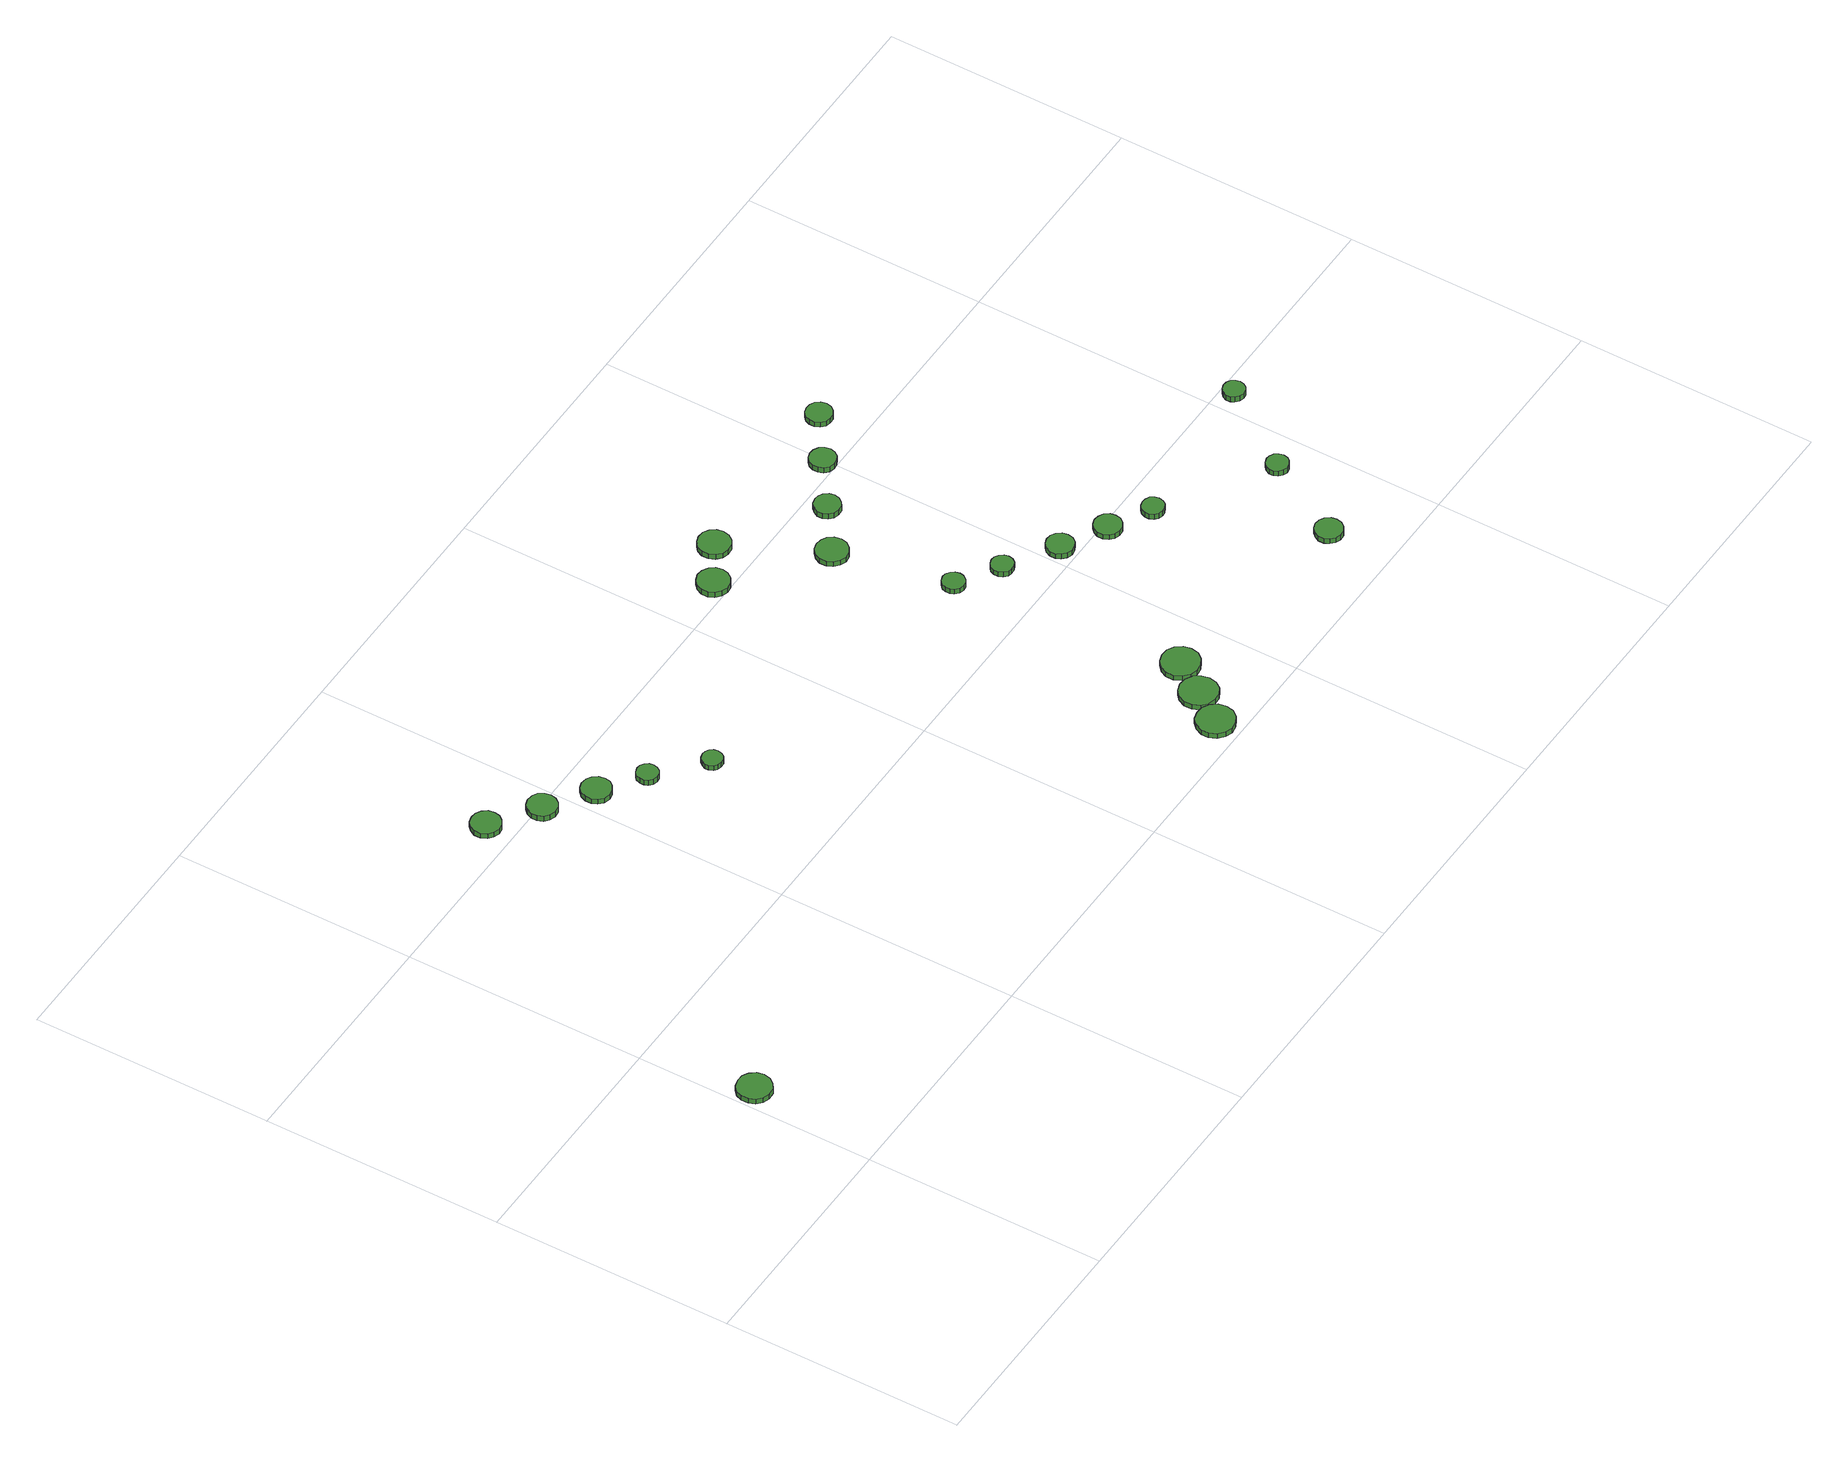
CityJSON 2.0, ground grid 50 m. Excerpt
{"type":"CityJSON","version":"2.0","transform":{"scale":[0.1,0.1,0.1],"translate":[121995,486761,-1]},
"CityObjects":{
"tree1":{"type":"SolitaryVegetationObject","attributes":{"function":"something"},"geometry":[{"type":"MultiSurface","lod":"1","boundaries":[[[0,1,2,3,4,5,6,7,8,9,10,11,12,13,14]],[[15,16,17,18,19,20,21,22,23,24,25,26,27,28,29]],[[0,29,28,1]],[[1,28,27,2]],[[2,27,26,3]],[[3,26,25,4]],[[4,25,24,5]],[[5,24,23,6]],[[6,23,22,7]],[[7,22,21,8]],[[8,21,20,9]],[[9,20,19,10]],[[10,19,18,11]],[[11,18,17,12]],[[12,17,16,13]],[[13,16,15,14]],[[14,15,29,0]]]}]},
"tree2":{"type":"SolitaryVegetationObject","attributes":{"function":"something"},"geometry":[{"type":"MultiSurface","lod":"1","boundaries":[[[30,31,32,33,34,35,36,37,38,39,40,41,42,43,44]],[[45,46,47,48,49,50,51,52,53,54,55,56,57,58,59]],[[30,59,58,31]],[[31,58,57,32]],[[32,57,56,33]],[[33,56,55,34]],[[34,55,54,35]],[[35,54,53,36]],[[36,53,52,37]],[[37,52,51,38]],[[38,51,50,39]],[[39,50,49,40]],[[40,49,48,41]],[[41,48,47,42]],[[42,47,46,43]],[[43,46,45,44]],[[44,45,59,30]]]}]},
"tree3":{"type":"SolitaryVegetationObject","attributes":{"function":"something"},"geometry":[{"type":"MultiSurface","lod":"1","boundaries":[[[60,61,62,63,64,65,66,67,68,69,70,71,72,73,74]],[[75,76,77,78,79,80,81,82,83,84,85,86,87,88,89]],[[60,89,88,61]],[[61,88,87,62]],[[62,87,86,63]],[[63,86,85,64]],[[64,85,84,65]],[[65,84,83,66]],[[66,83,82,67]],[[67,82,81,68]],[[68,81,80,69]],[[69,80,79,70]],[[70,79,78,71]],[[71,78,77,72]],[[72,77,76,73]],[[73,76,75,74]],[[74,75,89,60]]]}]},
"tree4":{"type":"SolitaryVegetationObject","attributes":{"function":"something"},"geometry":[{"type":"MultiSurface","lod":"1","boundaries":[[[90,91,92,93,94,95,96,97,98,99,100,101,102,103,104]],[[105,106,107,108,109,110,111,112,113,114,115,116,117,118,119]],[[90,119,118,91]],[[91,118,117,92]],[[92,117,116,93]],[[93,116,115,94]],[[94,115,114,95]],[[95,114,113,96]],[[96,113,112,97]],[[97,112,111,98]],[[98,111,110,99]],[[99,110,109,100]],[[100,109,108,101]],[[101,108,107,102]],[[102,107,106,103]],[[103,106,105,104]],[[104,105,119,90]]]}]},
"tree5":{"type":"SolitaryVegetationObject","attributes":{"function":"something"},"geometry":[{"type":"MultiSurface","lod":"1","boundaries":[[[120,121,122,123,124,125,126,127,128,129,130,131,132,133,134]],[[135,136,137,138,139,140,141,142,143,144,145,146,147,148,149]],[[120,149,148,121]],[[121,148,147,122]],[[122,147,146,123]],[[123,146,145,124]],[[124,145,144,125]],[[125,144,143,126]],[[126,143,142,127]],[[127,142,141,128]],[[128,141,140,129]],[[129,140,139,130]],[[130,139,138,131]],[[131,138,137,132]],[[132,137,136,133]],[[133,136,135,134]],[[134,135,149,120]]]}]},
"tree6":{"type":"SolitaryVegetationObject","attributes":{"function":"something"},"geometry":[{"type":"MultiSurface","lod":"1","boundaries":[[[150,151,152,153,154,155,156,157,158,159,160,161,162,163,164]],[[165,166,167,168,169,170,171,172,173,174,175,176,177,178,179]],[[150,179,178,151]],[[151,178,177,152]],[[152,177,176,153]],[[153,176,175,154]],[[154,175,174,155]],[[155,174,173,156]],[[156,173,172,157]],[[157,172,171,158]],[[158,171,170,159]],[[159,170,169,160]],[[160,169,168,161]],[[161,168,167,162]],[[162,167,166,163]],[[163,166,165,164]],[[164,165,179,150]]]}]},
"tree7":{"type":"SolitaryVegetationObject","attributes":{"function":"something"},"geometry":[{"type":"MultiSurface","lod":"1","boundaries":[[[180,181,182,183,184,185,186,187,188,189,190,191,192,193,194]],[[195,196,197,198,199,200,201,202,203,204,205,206,207,208,209]],[[180,209,208,181]],[[181,208,207,182]],[[182,207,206,183]],[[183,206,205,184]],[[184,205,204,185]],[[185,204,203,186]],[[186,203,202,187]],[[187,202,201,188]],[[188,201,200,189]],[[189,200,199,190]],[[190,199,198,191]],[[191,198,197,192]],[[192,197,196,193]],[[193,196,195,194]],[[194,195,209,180]]]}]},
"tree8":{"type":"SolitaryVegetationObject","attributes":{"function":"something"},"geometry":[{"type":"MultiSurface","lod":"1","boundaries":[[[210,211,212,213,214,215,216,217,218,219,220,221,222,223,224]],[[225,226,227,228,229,230,231,232,233,234,235,236,237,238,239]],[[210,239,238,211]],[[211,238,237,212]],[[212,237,236,213]],[[213,236,235,214]],[[214,235,234,215]],[[215,234,233,216]],[[216,233,232,217]],[[217,232,231,218]],[[218,231,230,219]],[[219,230,229,220]],[[220,229,228,221]],[[221,228,227,222]],[[222,227,226,223]],[[223,226,225,224]],[[224,225,239,210]]]}]},
"tree9":{"type":"SolitaryVegetationObject","attributes":{"function":"something"},"geometry":[{"type":"MultiSurface","lod":"1","boundaries":[[[240,241,242,243,244,245,246,247,248,249,250,251,252,253,254]],[[255,256,257,258,259,260,261,262,263,264,265,266,267,268,269]],[[240,269,268,241]],[[241,268,267,242]],[[242,267,266,243]],[[243,266,265,244]],[[244,265,264,245]],[[245,264,263,246]],[[246,263,262,247]],[[247,262,261,248]],[[248,261,260,249]],[[249,260,259,250]],[[250,259,258,251]],[[251,258,257,252]],[[252,257,256,253]],[[253,256,255,254]],[[254,255,269,240]]]}]},
"tree10":{"type":"SolitaryVegetationObject","attributes":{"function":"something"},"geometry":[{"type":"MultiSurface","lod":"1","boundaries":[[[270,271,272,273,274,275,276,277,278,279,280,281,282,283,284]],[[285,286,287,288,289,290,291,292,293,294,295,296,297,298,299]],[[270,299,298,271]],[[271,298,297,272]],[[272,297,296,273]],[[273,296,295,274]],[[274,295,294,275]],[[275,294,293,276]],[[276,293,292,277]],[[277,292,291,278]],[[278,291,290,279]],[[279,290,289,280]],[[280,289,288,281]],[[281,288,287,282]],[[282,287,286,283]],[[283,286,285,284]],[[284,285,299,270]]]}]},
"tree11":{"type":"SolitaryVegetationObject","attributes":{"function":"something"},"geometry":[{"type":"MultiSurface","lod":"1","boundaries":[[[300,301,302,303,304,305,306,307,308,309,310,311,312,313,314]],[[315,316,317,318,319,320,321,322,323,324,325,326,327,328,329]],[[300,329,328,301]],[[301,328,327,302]],[[302,327,326,303]],[[303,326,325,304]],[[304,325,324,305]],[[305,324,323,306]],[[306,323,322,307]],[[307,322,321,308]],[[308,321,320,309]],[[309,320,319,310]],[[310,319,318,311]],[[311,318,317,312]],[[312,317,316,313]],[[313,316,315,314]],[[314,315,329,300]]]}]},
"tree12":{"type":"SolitaryVegetationObject","attributes":{"function":"something"},"geometry":[{"type":"MultiSurface","lod":"1","boundaries":[[[330,331,332,333,334,335,336,337,338,339,340,341,342,343,344]],[[345,346,347,348,349,350,351,352,353,354,355,356,357,358,359]],[[330,359,358,331]],[[331,358,357,332]],[[332,357,356,333]],[[333,356,355,334]],[[334,355,354,335]],[[335,354,353,336]],[[336,353,352,337]],[[337,352,351,338]],[[338,351,350,339]],[[339,350,349,340]],[[340,349,348,341]],[[341,348,347,342]],[[342,347,346,343]],[[343,346,345,344]],[[344,345,359,330]]]}]},
"tree13":{"type":"SolitaryVegetationObject","attributes":{"function":"something"},"geometry":[{"type":"MultiSurface","lod":"1","boundaries":[[[360,361,362,363,364,365,366,367,368,369,370,371,372,373,374]],[[375,376,377,378,379,380,381,382,383,384,385,386,387,388,389]],[[360,389,388,361]],[[361,388,387,362]],[[362,387,386,363]],[[363,386,385,364]],[[364,385,384,365]],[[365,384,383,366]],[[366,383,382,367]],[[367,382,381,368]],[[368,381,380,369]],[[369,380,379,370]],[[370,379,378,371]],[[371,378,377,372]],[[372,377,376,373]],[[373,376,375,374]],[[374,375,389,360]]]}]},
"tree14":{"type":"SolitaryVegetationObject","attributes":{"function":"something"},"geometry":[{"type":"MultiSurface","lod":"1","boundaries":[[[390,391,392,393,394,395,396,397,398,399,400,401,402,403,404]],[[405,406,407,408,409,410,411,412,413,414,415,416,417,418,419]],[[390,419,418,391]],[[391,418,417,392]],[[392,417,416,393]],[[393,416,415,394]],[[394,415,414,395]],[[395,414,413,396]],[[396,413,412,397]],[[397,412,411,398]],[[398,411,410,399]],[[399,410,409,400]],[[400,409,408,401]],[[401,408,407,402]],[[402,407,406,403]],[[403,406,405,404]],[[404,405,419,390]]]}]},
"tree15":{"type":"SolitaryVegetationObject","attributes":{"function":"something"},"geometry":[{"type":"MultiSurface","lod":"1","boundaries":[[[420,421,422,423,424,425,426,427,428,429,430,431,432,433,434]],[[435,436,437,438,439,440,441,442,443,444,445,446,447,448,449]],[[420,449,448,421]],[[421,448,447,422]],[[422,447,446,423]],[[423,446,445,424]],[[424,445,444,425]],[[425,444,443,426]],[[426,443,442,427]],[[427,442,441,428]],[[428,441,440,429]],[[429,440,439,430]],[[430,439,438,431]],[[431,438,437,432]],[[432,437,436,433]],[[433,436,435,434]],[[434,435,449,420]]]}]},
"tree16":{"type":"SolitaryVegetationObject","attributes":{"function":"something"},"geometry":[{"type":"MultiSurface","lod":"1","boundaries":[[[450,451,452,453,454,455,456,457,458,459,460,461,462,463,464]],[[465,466,467,468,469,470,471,472,473,474,475,476,477,478,479]],[[450,479,478,451]],[[451,478,477,452]],[[452,477,476,453]],[[453,476,475,454]],[[454,475,474,455]],[[455,474,473,456]],[[456,473,472,457]],[[457,472,471,458]],[[458,471,470,459]],[[459,470,469,460]],[[460,469,468,461]],[[461,468,467,462]],[[462,467,466,463]],[[463,466,465,464]],[[464,465,479,450]]]}]},
"tree17":{"type":"SolitaryVegetationObject","attributes":{"function":"something"},"geometry":[{"type":"MultiSurface","lod":"1","boundaries":[[[480,481,482,483,484,485,486,487,488,489,490,491,492,493,494]],[[495,496,497,498,499,500,501,502,503,504,505,506,507,508,509]],[[480,509,508,481]],[[481,508,507,482]],[[482,507,506,483]],[[483,506,505,484]],[[484,505,504,485]],[[485,504,503,486]],[[486,503,502,487]],[[487,502,501,488]],[[488,501,500,489]],[[489,500,499,490]],[[490,499,498,491]],[[491,498,497,492]],[[492,497,496,493]],[[493,496,495,494]],[[494,495,509,480]]]}]},
"tree18":{"type":"SolitaryVegetationObject","attributes":{"function":"something"},"geometry":[{"type":"MultiSurface","lod":"1","boundaries":[[[510,511,512,513,514,515,516,517,518,519,520,521,522,523,524]],[[525,526,527,528,529,530,531,532,533,534,535,536,537,538,539]],[[510,539,538,511]],[[511,538,537,512]],[[512,537,536,513]],[[513,536,535,514]],[[514,535,534,515]],[[515,534,533,516]],[[516,533,532,517]],[[517,532,531,518]],[[518,531,530,519]],[[519,530,529,520]],[[520,529,528,521]],[[521,528,527,522]],[[522,527,526,523]],[[523,526,525,524]],[[524,525,539,510]]]}]},
"tree19":{"type":"SolitaryVegetationObject","attributes":{"function":"something"},"geometry":[{"type":"MultiSurface","lod":"1","boundaries":[[[540,541,542,543,544,545,546,547,548,549,550,551,552,553,554]],[[555,556,557,558,559,560,561,562,563,564,565,566,567,568,569]],[[540,569,568,541]],[[541,568,567,542]],[[542,567,566,543]],[[543,566,565,544]],[[544,565,564,545]],[[545,564,563,546]],[[546,563,562,547]],[[547,562,561,548]],[[548,561,560,549]],[[549,560,559,550]],[[550,559,558,551]],[[551,558,557,552]],[[552,557,556,553]],[[553,556,555,554]],[[554,555,569,540]]]}]},
"tree20":{"type":"SolitaryVegetationObject","attributes":{"function":"something"},"geometry":[{"type":"MultiSurface","lod":"1","boundaries":[[[570,571,572,573,574,575,576,577,578,579,580,581,582,583,584]],[[585,586,587,588,589,590,591,592,593,594,595,596,597,598,599]],[[570,599,598,571]],[[571,598,597,572]],[[572,597,596,573]],[[573,596,595,574]],[[574,595,594,575]],[[575,594,593,576]],[[576,593,592,577]],[[577,592,591,578]],[[578,591,590,579]],[[579,590,589,580]],[[580,589,588,581]],[[581,588,587,582]],[[582,587,586,583]],[[583,586,585,584]],[[584,585,599,570]]]}]},
"tree21":{"type":"SolitaryVegetationObject","attributes":{"function":"something"},"geometry":[{"type":"MultiSurface","lod":"1","boundaries":[[[600,601,602,603,604,605,606,607,608,609,610,611,612,613,614]],[[615,616,617,618,619,620,621,622,623,624,625,626,627,628,629]],[[600,629,628,601]],[[601,628,627,602]],[[602,627,626,603]],[[603,626,625,604]],[[604,625,624,605]],[[605,624,623,606]],[[606,623,622,607]],[[607,622,621,608]],[[608,621,620,609]],[[609,620,619,610]],[[610,619,618,611]],[[611,618,617,612]],[[612,617,616,613]],[[613,616,615,614]],[[614,615,629,600]]]}]},
"tree22":{"type":"SolitaryVegetationObject","attributes":{"function":"something"},"geometry":[{"type":"MultiSurface","lod":"1","boundaries":[[[630,631,632,633,634,635,636,637,638,639,640,641,642,643,644]],[[645,646,647,648,649,650,651,652,653,654,655,656,657,658,659]],[[630,659,658,631]],[[631,658,657,632]],[[632,657,656,633]],[[633,656,655,634]],[[634,655,654,635]],[[635,654,653,636]],[[636,653,652,637]],[[637,652,651,638]],[[638,651,650,639]],[[639,650,649,640]],[[640,649,648,641]],[[641,648,647,642]],[[642,647,646,643]],[[643,646,645,644]],[[644,645,659,630]]]}]},
"tree23":{"type":"SolitaryVegetationObject","attributes":{"function":"something"},"geometry":[{"type":"MultiSurface","lod":"1","boundaries":[[[660,661,662,663,664,665,666,667,668,669,670,671,672,673,674]],[[675,676,677,678,679,680,681,682,683,684,685,686,687,688,689]],[[660,689,688,661]],[[661,688,687,662]],[[662,687,686,663]],[[663,686,685,664]],[[664,685,684,665]],[[665,684,683,666]],[[666,683,682,667]],[[667,682,681,668]],[[668,681,680,669]],[[669,680,679,670]],[[670,679,678,671]],[[671,678,677,672]],[[672,677,676,673]],[[673,676,675,674]],[[674,675,689,660]]]}]}
},
"vertices":[
[77,276,19],[74,290,19],[65,302,19],[53,309,19],[38,310,19],[24,306,19],[13,296,19],[8,283,19],[8,268,19],[13,255,19],[24,245,19],[38,241,19],[53,242,19],[65,250,19],[74,261,19],[74,261,7],[65,250,7],[53,242,7],[38,241,7],[24,245,7],[13,255,7],[8,268,7],[8,283,7],[13,296,7],[24,306,7],[38,310,7],[53,309,7],[65,302,7],[74,290,7],[77,276,7],
[382,1051,32],[380,1064,32],[372,1074,32],[361,1080,32],[349,1081,32],[337,1078,32],[328,1069,32],[322,1058,32],[322,1045,32],[328,1033,32],[337,1025,32],[349,1021,32],[361,1022,32],[372,1029,32],[380,1039,32],[380,1039,20],[372,1029,20],[361,1022,20],[349,1021,20],[337,1025,20],[328,1033,20],[322,1045,20],[322,1058,20],[328,1069,20],[337,1078,20],[349,1081,20],[361,1080,20],[372,1074,20],[380,1064,20],[382,1051,20],
[475,986,33],[472,998,33],[465,1009,33],[454,1015,33],[441,1016,33],[429,1012,33],[420,1004,33],[415,992,33],[415,980,33],[420,968,33],[429,960,33],[441,956,33],[454,957,33],[465,964,33],[472,974,33],[472,974,20],[465,964,20],[454,957,20],[441,956,20],[429,960,20],[420,968,20],[415,980,20],[415,992,20],[420,1004,20],[429,1012,20],[441,1016,20],[454,1015,20],[465,1009,20],[472,998,20],[475,986,20],
[565,924,32],[563,937,32],[555,947,32],[545,953,32],[532,955,32],[520,951,32],[511,942,32],[506,931,32],[506,918,32],[511,907,32],[520,898,32],[532,894,32],[545,896,32],[555,902,32],[563,912,32],[563,912,20],[555,902,20],[545,896,20],[532,894,20],[520,898,20],[511,907,20],[506,918,20],[506,931,20],[511,942,20],[520,951,20],[532,955,20],[545,953,20],[555,947,20],[563,937,20],[565,924,20],
[642,866,32],[640,875,32],[635,882,32],[627,887,32],[618,888,32],[609,885,32],[602,879,32],[599,870,32],[599,861,32],[602,853,32],[609,847,32],[618,844,32],[627,845,32],[635,850,32],[640,857,32],[640,857,19],[635,850,19],[627,845,19],[618,844,19],[609,847,19],[602,853,19],[599,861,19],[599,870,19],[602,879,19],[609,885,19],[618,888,19],[627,887,19],[635,882,19],[640,875,19],[642,866,19],
[735,783,33],[733,792,33],[728,799,33],[721,803,33],[712,804,33],[703,801,33],[697,795,33],[693,787,33],[693,779,33],[697,770,33],[703,765,33],[712,762,33],[721,763,33],[728,767,33],[733,774,33],[733,774,21],[728,767,21],[721,763,21],[712,762,21],[703,765,21],[697,770,21],[693,779,21],[693,787,21],[697,795,21],[703,801,21],[712,804,21],[721,803,21],[728,799,21],[733,792,21],[735,783,21],
[1331,47,29],[1328,63,29],[1318,76,29],[1304,84,29],[1288,85,29],[1273,81,29],[1261,70,29],[1254,55,29],[1254,39,29],[1261,24,29],[1273,13,29],[1288,8,29],[1304,10,29],[1318,18,29],[1328,31,29],[1328,31,17],[1318,18,17],[1304,10,17],[1288,8,17],[1273,13,17],[1261,24,17],[1254,39,17],[1254,55,17],[1261,70,17],[1273,81,17],[1288,85,17],[1304,84,17],[1318,76,17],[1328,63,17],[1331,47,17],
[1376,111,31],[1372,127,31],[1363,140,31],[1349,148,31],[1333,150,31],[1317,145,31],[1306,134,31],[1299,119,31],[1299,103,31],[1306,88,31],[1317,78,31],[1333,73,31],[1349,74,31],[1363,82,31],[1372,95,31],[1372,95,19],[1363,82,19],[1349,74,19],[1333,73,19],[1317,78,19],[1306,88,19],[1299,103,19],[1299,119,19],[1306,134,19],[1317,145,19],[1333,150,19],[1349,148,19],[1363,140,19],[1372,127,19],[1376,111,19],
[1140,1024,33],[1137,1037,33],[1129,1048,33],[1117,1055,33],[1104,1057,33],[1091,1052,33],[1081,1043,33],[1075,1031,33],[1075,1017,33],[1081,1005,33],[1091,996,33],[1104,991,33],[1117,993,33],[1129,1000,33],[1137,1011,33],[1137,1011,20],[1129,1000,20],[1117,993,20],[1104,991,20],[1091,996,20],[1081,1005,20],[1075,1017,20],[1075,1031,20],[1081,1043,20],[1091,1052,20],[1104,1057,20],[1117,1055,20],[1129,1048,20],[1137,1037,20],[1140,1024,20],
[1421,179,33],[1418,195,33],[1408,208,33],[1394,216,33],[1378,217,33],[1363,212,33],[1351,202,33],[1344,187,33],[1344,171,33],[1351,156,33],[1363,145,33],[1378,140,33],[1394,142,33],[1408,150,33],[1418,163,33],[1418,163,21],[1408,150,21],[1394,142,21],[1378,140,21],[1363,145,21],[1351,156,21],[1344,171,21],[1344,187,21],[1351,202,21],[1363,212,21],[1378,217,21],[1394,216,21],[1408,208,21],[1418,195,21],[1421,179,21],
[1226,1076,31],[1223,1089,31],[1215,1100,31],[1204,1107,31],[1190,1108,31],[1177,1104,31],[1167,1095,31],[1161,1083,31],[1161,1069,31],[1167,1056,31],[1177,1047,31],[1190,1043,31],[1204,1044,31],[1215,1051,31],[1223,1062,31],[1223,1062,19],[1215,1051,19],[1204,1044,19],[1190,1043,19],[1177,1047,19],[1167,1056,19],[1161,1069,19],[1161,1083,19],[1167,1095,19],[1177,1104,19],[1190,1108,19],[1204,1107,19],[1215,1100,19],[1223,1089,19],[1226,1076,19],
[1358,643,38],[1356,652,38],[1350,660,38],[1342,665,38],[1333,666,38],[1324,663,38],[1316,656,38],[1313,648,38],[1313,638,38],[1316,630,38],[1324,623,38],[1333,620,38],[1342,621,38],[1350,626,38],[1356,634,38],[1356,634,26],[1350,626,26],[1342,621,26],[1333,620,26],[1324,623,26],[1316,630,26],[1313,638,26],[1313,648,26],[1316,656,26],[1324,663,26],[1333,666,26],[1342,665,26],[1350,660,26],[1356,652,26],[1358,643,26],
[1321,878,35],[1318,892,35],[1310,903,35],[1298,909,35],[1285,911,35],[1272,907,35],[1262,897,35],[1256,885,35],[1256,871,35],[1262,859,35],[1272,850,35],[1285,845,35],[1298,847,35],[1310,854,35],[1318,865,35],[1318,865,23],[1310,854,23],[1298,847,23],[1285,845,23],[1272,850,23],[1262,859,23],[1256,871,23],[1256,885,23],[1262,897,23],[1272,907,23],[1285,911,23],[1298,909,23],[1310,903,23],[1318,892,23],[1321,878,23],
[1444,590,37],[1442,599,37],[1436,607,37],[1428,612,37],[1419,613,37],[1410,610,37],[1403,604,37],[1399,595,37],[1399,585,37],[1403,577,37],[1410,570,37],[1419,568,37],[1428,569,37],[1436,573,37],[1442,581,37],[1442,581,25],[1436,573,25],[1428,569,25],[1419,568,25],[1410,570,25],[1403,577,25],[1399,585,25],[1399,595,25],[1403,604,25],[1410,610,25],[1419,613,25],[1428,612,25],[1436,607,25],[1442,599,25],[1444,590,25],
[1412,949,34],[1410,960,34],[1403,969,34],[1394,974,34],[1383,975,34],[1372,972,34],[1364,964,34],[1359,954,34],[1359,943,34],[1364,933,34],[1372,925,34],[1383,922,34],[1394,923,34],[1403,929,34],[1410,938,34],[1410,938,21],[1403,929,21],[1394,923,21],[1383,922,21],[1372,925,21],[1364,933,21],[1359,943,21],[1359,954,21],[1364,964,21],[1372,972,21],[1383,975,21],[1394,974,21],[1403,969,21],[1410,960,21],[1412,949,21],
[1550,527,36],[1548,539,36],[1541,548,36],[1531,554,36],[1519,555,36],[1508,551,36],[1500,544,36],[1495,533,36],[1495,521,36],[1500,511,36],[1508,503,36],[1519,499,36],[1531,501,36],[1541,506,36],[1548,516,36],[1548,516,24],[1541,506,24],[1531,501,24],[1519,499,24],[1508,503,24],[1500,511,24],[1495,521,24],[1495,533,24],[1500,544,24],[1508,551,24],[1519,555,24],[1531,554,24],[1541,548,24],[1548,539,24],[1550,527,24],
[1640,479,35],[1638,490,35],[1631,500,35],[1621,505,35],[1609,507,35],[1598,503,35],[1590,495,35],[1585,485,35],[1585,473,35],[1590,462,35],[1598,455,35],[1609,451,35],[1621,452,35],[1631,458,35],[1638,467,35],[1638,467,23],[1631,458,23],[1621,452,23],[1609,451,23],[1598,455,23],[1590,462,23],[1585,473,23],[1585,485,23],[1590,495,23],[1598,503,23],[1609,507,23],[1621,505,23],[1631,500,23],[1638,490,23],[1640,479,23],
[1511,1019,33],[1508,1030,33],[1502,1039,33],[1492,1045,33],[1481,1046,33],[1470,1043,33],[1462,1035,33],[1458,1025,33],[1458,1014,33],[1462,1004,33],[1470,996,33],[1481,993,33],[1492,994,33],[1502,999,33],[1508,1008,33],[1508,1008,20],[1502,999,20],[1492,994,20],[1481,993,20],[1470,996,20],[1462,1004,20],[1458,1014,20],[1458,1025,20],[1462,1035,20],[1470,1043,20],[1481,1046,20],[1492,1045,20],[1502,1039,20],[1508,1030,20],[1511,1019,20],
[1720,434,35],[1718,443,35],[1713,451,35],[1704,455,35],[1695,456,35],[1686,453,35],[1679,447,35],[1675,438,35],[1675,429,35],[1679,420,35],[1686,414,35],[1695,411,35],[1704,412,35],[1713,417,35],[1718,424,35],[1718,424,22],[1713,417,22],[1704,412,22],[1695,411,22],[1686,414,22],[1679,420,22],[1675,429,22],[1675,438,22],[1679,447,22],[1686,453,22],[1695,456,22],[1704,455,22],[1713,451,22],[1718,443,22],[1720,434,22],
[1847,127,34],[1845,138,34],[1838,148,34],[1828,153,34],[1816,155,34],[1805,151,34],[1797,143,34],[1792,133,34],[1792,121,34],[1797,111,34],[1805,103,34],[1816,99,34],[1828,100,34],[1838,106,34],[1845,116,34],[1845,116,21],[1838,106,21],[1828,100,21],[1816,99,21],[1805,103,21],[1797,111,21],[1792,121,21],[1792,133,21],[1797,143,21],[1805,151,21],[1816,155,21],[1828,153,21],[1838,148,21],[1845,138,21],[1847,127,21],
[1608,1088,32],[1606,1099,32],[1599,1108,32],[1589,1113,32],[1578,1114,32],[1568,1111,32],[1559,1103,32],[1555,1093,32],[1555,1082,32],[1559,1072,32],[1568,1064,32],[1578,1061,32],[1589,1062,32],[1599,1068,32],[1606,1077,32],[1606,1077,20],[1599,1068,20],[1589,1062,20],[1578,1061,20],[1568,1064,20],[1559,1072,20],[1555,1082,20],[1555,1093,20],[1559,1103,20],[1568,1111,20],[1578,1114,20],[1589,1113,20],[1599,1108,20],[1606,1099,20],[1608,1088,20],
[1937,298,34],[1935,307,34],[1930,315,34],[1921,319,34],[1912,320,34],[1903,317,34],[1896,311,34],[1892,302,34],[1892,293,34],[1896,284,34],[1903,278,34],[1912,275,34],[1921,276,34],[1930,281,34],[1935,288,34],[1935,288,21],[1930,281,21],[1921,276,21],[1912,275,21],[1903,278,21],[1896,284,21],[1892,293,21],[1892,302,21],[1896,311,21],[1903,317,21],[1912,320,21],[1921,319,21],[1930,315,21],[1935,307,21],[1937,298,21],
[2058,467,33],[2056,476,33],[2051,484,33],[2043,488,33],[2034,489,33],[2025,486,33],[2018,480,33],[2014,472,33],[2014,462,33],[2018,454,33],[2025,448,33],[2034,445,33],[2043,446,33],[2051,451,33],[2056,458,33],[2056,458,20],[2051,451,20],[2043,446,20],[2034,445,20],[2025,448,20],[2018,454,20],[2014,462,20],[2014,472,20],[2018,480,20],[2025,486,20],[2034,489,20],[2043,488,20],[2051,484,20],[2056,476,20],[2058,467,20]
]}
